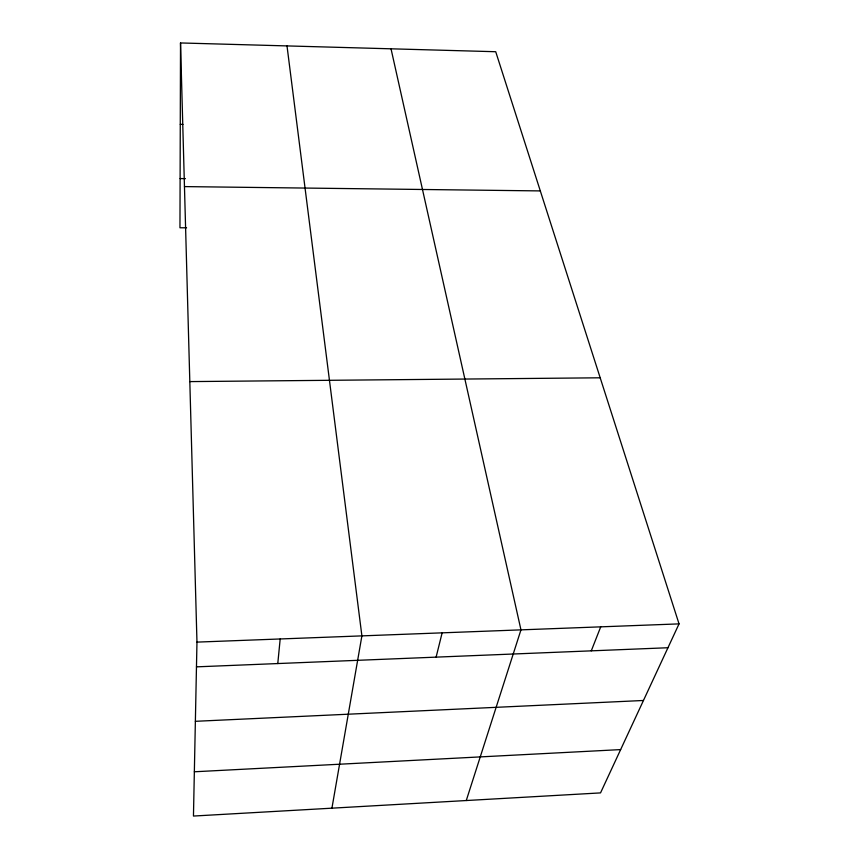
<?xml version="1.0" encoding="UTF-8"?>
<svg xmlns="http://www.w3.org/2000/svg" width="859" height="859" viewBox="0 0 859 859"><rect width="100%" height="100%" fill="white"/><g stroke="black" fill="none" stroke-linecap="round" stroke-linejoin="round"><path stroke-width="1.29" d="M180.519 42.95L196.969 642.113L193.458 816.05L600.527 792.9L679.039 623.881L495.718 51.723L180.519 42.95L179.96 227.764L186.575 227.818M277.779 663.556L280.184 638.967M331.928 808.179L361.897 635.875L287.003 45.914M436.114 657.135L442.138 632.836M466.265 800.534L520.962 629.862L391.028 48.813M591.282 650.843L600.72 626.845M194.349 771.779L620.638 749.596M195.369 721.313L643.455 700.482M196.475 666.852L667.958 647.74M196.969 642.113L679.039 623.881M189.818 381.6L600.205 377.799M184.47 186.596L540.322 190.913M180.111 178.565L185.426 178.64M180.272 124.34L182.956 124.394"/></g></svg>
